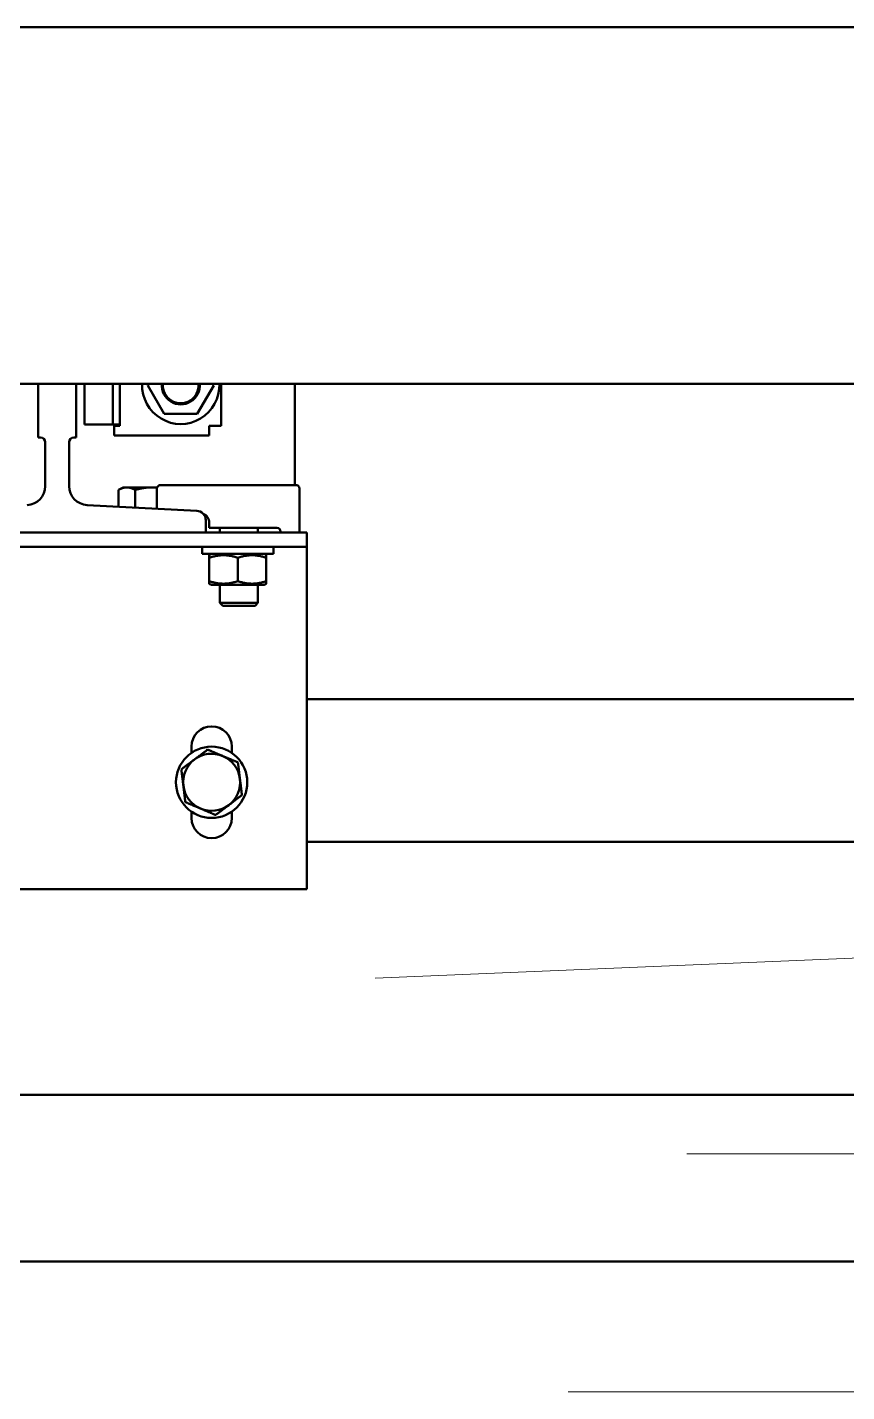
# Model space of a CAD drawing. Header units: metres. Extents: x -9802 to 773, y -8579 to 5125.
# Drawn here: x -3895.7 to -3861.2, y -1740.9 to -1683.5 of the extents above; entities that cross this region are included whole.
import ezdxf

# ---------------------------------------------------------------- set-up
doc = ezdxf.new("R2010")
doc.units = ezdxf.units.M
doc.header["$MEASUREMENT"] = 0
doc.linetypes.add('HIDDEN', pattern=[9.525, 6.35, -3.175])
doc.layers.get('0').update_dxf_attribs({"color": 30, "lineweight": 0})
doc.layers.add('shaft', color=3, linetype='Continuous', lineweight=20)
doc.layers.add('SSN_Lift-AM_0', color=7, linetype='Continuous', lineweight=50)

# ---------------------------------------------------------------- blocks, each defined once
blk = doc.blocks.new('Lift_20-024-10000')
at = {"layer": 'SSN_Lift-AM_0'}
for p, q in [((-854.5, 1563.4), (854.5, 1563.4)), ((-355.5, 1493.4), (848.64, 1493.4)), ((-105, 1406.9), (105, 1406.9)), ((105, 1406.9), (105, 1271.1)), ((105, 1386.9), (967.5, 1386.9)), ((56.5, 1374.26), (56.5, 1376.9)), ((73.5, 1376.9), (73.5, 1374.26)), ((56.5, 1346.9), (56.5, 1349.54)), ((73.5, 1349.54), (73.5, 1346.9)), ((722.5, 1326.9), (105, 1326.9)), ((69.73, 1287.7), (68.5, 1286.47)), ((84.5, 1286.47), (68.5, 1286.47)), ((68.5, 1278.9), (68.5, 1286.47)), ((69.73, 1287.7), (83.27, 1287.7)), ((83.27, 1287.7), (84.5, 1286.47)), ((84.5, 1278.9), (84.5, 1286.47)), ((64.9, 1278.9), (64, 1278.38)), ((64, 1277.31), (64, 1267.49)), ((87.1, 1278.9), (64.9, 1278.9)), ((76, 1277.31), (76, 1267.49)), ((87.1, 1278.9), (88, 1278.38)), ((88, 1277.31), (88, 1267.49)), ((105, 1262.9), (105, 1271.1)), ((-105, 1262.9), (105, 1262.9)), ((61, 1265.9), (91, 1265.9)), ((61, 1262.9), (61, 1265.9)), ((64.9, 1265.9), (64, 1266.42)), ((87.1, 1265.9), (88, 1266.42)), ((91, 1262.9), (91, 1265.9)), ((105, 1262.9), (105, 1256.9)), ((-62.5, 1256.9), (62.5, 1256.9)), ((62.5, 1256.9), (62.5, 1251.7)), ((62.5, 1256.9), (105, 1256.9)), ((68.5, 1254.9), (68.5, 1256.9)), ((84.5, 1254.9), (84.5, 1256.9)), ((94, 1256.4), (94, 1256.9)), ((102, 1256.9), (102, 1238.4)), ((64, 1254.9), (92.5, 1254.9)), ((64, 1252.72), (64, 1254.9)), ((58.71, 1247.7), (12.58, 1245.3)), ((25.84, 1245.99), (25.84, 1238.97)), ((32.77, 1246.35), (32.77, 1238.97)), ((42, 1238.4), (42, 1246.83)), ((-5, 1218.9), (-5, 1237.31)), ((5, 1237.31), (5, 1218.9)), ((27.7, 1237.9), (25.84, 1238.97)), ((27.7, 1237.9), (29.31, 1237.9)), ((29.31, 1237.9), (39.7, 1237.9)), ((39.7, 1237.9), (42.09, 1237.9)), ((100.5, 1236.9), (43.5, 1236.9)), ((100, 1236.9), (100, 1194.4)), ((-8, 1216.9), (-7, 1216.9)), ((-8, 1194.4), (-8, 1216.9)), ((7, 1216.9), (8, 1216.9)), ((8, 1216.9), (8, 1194.4)), ((11.54, 1194.4), (11.54, 1211.5)), ((11.54, 1211.5), (23.49, 1211.5)), ((23.49, 1194.4), (23.49, 1211.5)), ((23.49, 1211.5), (26.32, 1211.5)), ((24, 1216), (64, 1216)), ((24, 1212), (24, 1216)), ((24, 1212), (26.32, 1212)), ((26.32, 1212), (26.32, 1194.4)), ((64, 1212), (64, 1216)), ((69, 1212), (64, 1212)), ((69, 1194.4), (69, 1212)), ((38.14, 1195), (45.07, 1207)), ((45.07, 1207), (58.93, 1207)), ((58.93, 1207), (65.86, 1195)), ((497.5, 1194.4), (-138, 1194.4)), ((38.49, 1194.4), (38.14, 1195)), ((65.86, 1195), (65.51, 1194.4)), ((497.5, 1044.4), (-138, 1044.4))]:
    blk.add_line(p, q, dxfattribs=at)
blk.add_circle((65, 1361.9), 15, dxfattribs=at)
for centre, radius, start, end in [((65, 1376.9), 8.5, 0, 180), ((65, 1361.9), 12, 112.9636, 172.9636), ((65, 1361.9), 12, 52.9636, 112.9636), ((65, 1361.9), 12, 352.9636, 52.9636), ((65, 1361.9), 12, 172.9636, 232.9636), ((65, 1361.9), 12, 292.9636, 352.9636), ((65, 1361.9), 12, 232.9636, 292.9636), ((65, 1346.9), 8.5, 180, 0), ((58.5, 1251.7), 4, 272.98664, 0), ((60, 1252.72), 4, 291.23239, 0), ((92.5, 1256.4), 1.5, 270, 0), ((-13, 1237.31), 8, 0, 87.01336), ((13, 1237.31), 8, 92.98664, 180), ((43.5, 1238.4), 1.5, 180, 270), ((100.5, 1238.4), 1.5, 270, 0), ((-7, 1218.9), 2, 270, 0), ((7, 1218.9), 2, 180, 270), ((52, 1195), 16.25, 357.88398, 182.11602), ((52, 1195), 8, 355.69878, 184.30122), ((52, 1195), 7.5, 355.41143, 184.58857)]:
    blk.add_arc(centre, radius, start, end, dxfattribs=at)
for points, weights in [([(53.94, 1370.25), (57.36, 1371.69), (60.32, 1372.95)], [1, 1.0379548493, 1]), ([(60.32, 1372.95), (63.28, 1374.2), (66.7, 1375.65)], [1, 1.0379548493, 1]), ([(66.7, 1375.65), (69.66, 1373.42), (72.23, 1371.48)], [1, 1.0379548493, 1]), ([(72.23, 1371.48), (74.79, 1369.54), (77.76, 1367.31)], [1, 1.0379548493, 1]), ([(53.09, 1363.37), (53.48, 1366.56), (53.94, 1370.25)], [1, 1.0379548493, 1]), ([(77.76, 1367.31), (77.3, 1363.62), (76.91, 1360.43)], [1, 1.0379548493, 1]), ([(52.24, 1356.49), (52.7, 1360.18), (53.09, 1363.37)], [1, 1.0379548493, 1]), ([(76.91, 1360.43), (76.52, 1357.24), (76.06, 1353.55)], [1, 1.0379548493, 1]), ([(57.77, 1352.32), (55.21, 1354.26), (52.24, 1356.49)], [1, 1.0379548493, 1]), ([(63.3, 1348.15), (60.34, 1350.38), (57.77, 1352.32)], [1, 1.0379548493, 1]), ([(69.68, 1350.85), (66.72, 1349.6), (63.3, 1348.15)], [1, 1.0379548493, 1]), ([(76.06, 1353.55), (72.64, 1352.11), (69.68, 1350.85)], [1, 1.0379548493, 1]), ([(64, 1277.31), (64, 1278.38), (64, 1278.38)], [1, 1.07735026919, 1.07735026919]), ([(76, 1277.31), (70, 1279.31), (64, 1277.31)], [1, 1.15470053838, 1]), ([(88, 1277.31), (82, 1279.31), (76, 1277.31)], [1, 1.15470053838, 1]), ([(88, 1278.38), (88, 1278.38), (88, 1277.31)], [1.07735026919, 1.07735026919, 1]), ([(64, 1267.49), (70, 1265.49), (76, 1267.49)], [1, 1.15470053838, 1]), ([(64, 1266.42), (64, 1266.42), (64, 1267.49)], [1.07735026919, 1.07735026919, 1]), ([(76, 1267.49), (82, 1265.49), (88, 1267.49)], [1, 1.15470053838, 1]), ([(88, 1267.49), (88, 1266.42), (88, 1266.42)], [1, 1.07735026919, 1.07735026919]), ([(25.84, 1238.97), (27.7, 1237.9), (29.31, 1237.9)], [1, 1.0379548493, 1]), ([(29.31, 1237.9), (30.92, 1237.9), (32.77, 1238.97)], [1, 1.0379548493, 1]), ([(32.77, 1238.97), (36.48, 1237.9), (39.7, 1237.9)], [1, 1.0379548493, 1]), ([(39.7, 1237.9), (40.86, 1237.9), (42.05, 1238.03)], [1, 1.01339224835, 1.01733367188])]:
    blk.add_rational_spline(points, weights, degree=2, dxfattribs=at)
blk = doc.blocks.new('A$C4EFB1426')
at = {"layer": 'SSN_Lift-AM_0', "xscale": -0.9999999999999999, "rotation": 180}
blk.add_blockref('Lift_20-024-10000', (1959.12, -1215.47), dxfattribs=at)

msp = doc.modelspace()

# ---------------------------------------------------------------- linework, layer by layer
at = {"layer": 'shaft', "linetype": 'HIDDEN', "ltscale": 10, "transparency": 33554687}
msp.add_lwpolyline([(-3698.435, -1175.879), (-4063.435, -1175.879), (-4063.435, -1740.879), (-3698.435, -1740.879)], close=True, dxfattribs=at)
msp.add_lwpolyline([(-4058.435, -1730.879), (-3708.435, -1730.879), (-3708.435, -1180.879), (-3722.435, -1716.879), (-4058.435, -1730.879)], dxfattribs=at)

# ---------------------------------------------------------------- block references
at = {"xscale": 0.1, "yscale": 0.1, "zscale": 0.1}
msp.add_blockref('A$C4EFB1426', (-4090.347, -1457.513), dxfattribs=at)

doc.saveas('drawing.dxf')
